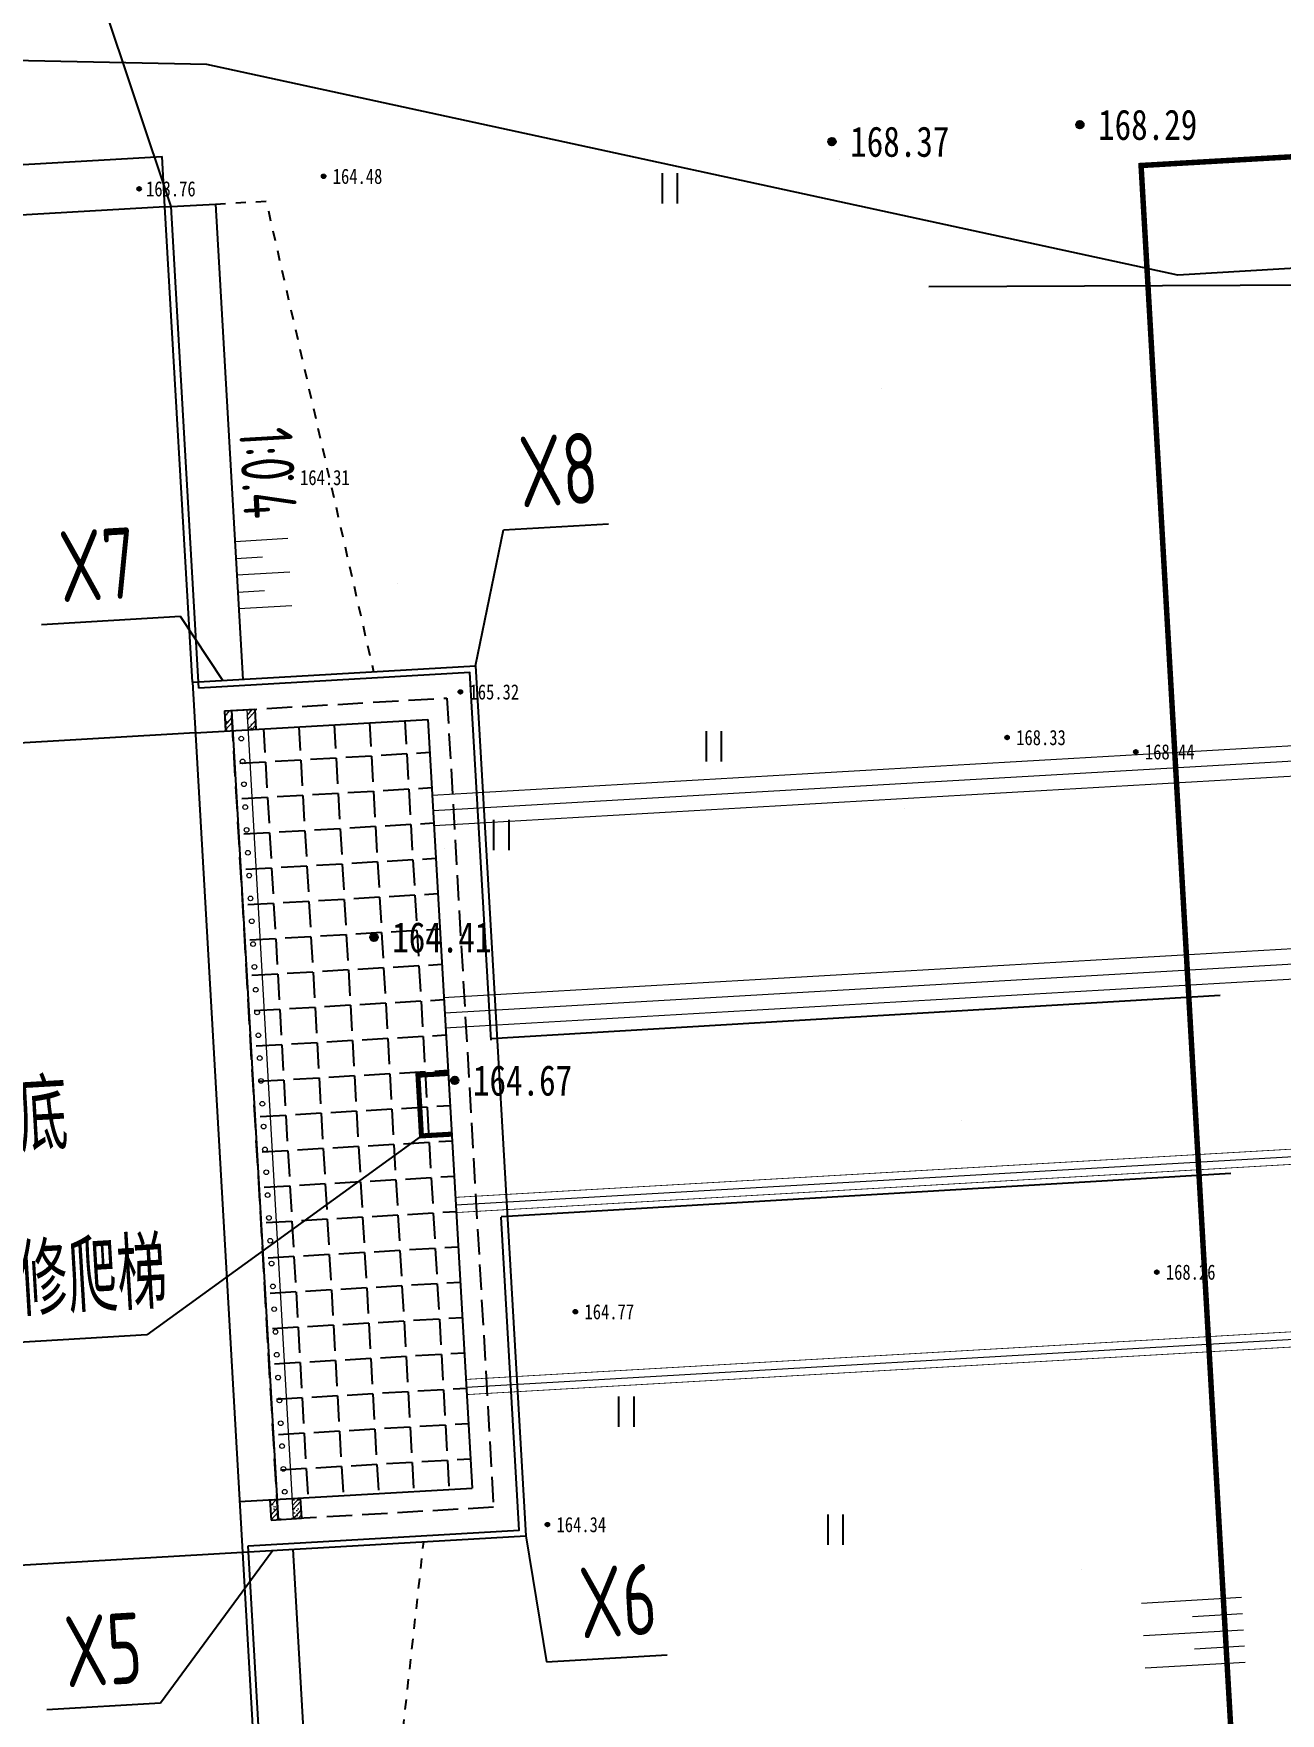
# Model space of a CAD drawing. Header units: millimetres. Extents: x -725 to 2274960, y -506 to 2980382.
# Drawn here: x 573908.28 to 573920.59, y 2880338.79 to 2880355.37 of the extents above; entities that cross this region are included whole.
import ezdxf
from ezdxf.enums import TextEntityAlignment as Align

# ---------------------------------------------------------------- set-up
doc = ezdxf.new("R2010")
doc.units = ezdxf.units.MM
doc.header["$LTSCALE"] = 1000
for name, pattern in [('ACAD_ISO04W100', [30.5, 24, -3, 0.5, -3]), ('DASH', [0.35, 0.25, -0.1]), ('DASHED', [0.75, 0.5, -0.25]), ('X0', [4, 3, -1])]:
    doc.linetypes.add(name, pattern=pattern)
for name, color, linetype in [('1', 1, 'Continuous'), ('DIM_LEAD', 3, 'Continuous'), ('DLSS', 8, 'Continuous'), ('DMTZ', 8, 'Continuous'), ('DXPM', 4, 'Continuous'), ('GCD', 8, 'Continuous'), ('SXSS', 5, 'Continuous'), ('YHG_粗线', 6, 'Continuous'), ('YHJ_剖面_梁板', 4, 'Continuous'), ('ZBTZ', 8, 'Continuous'), ('线框', 2, 'Continuous'), ('细线', 4, 'Continuous'), ('轮廓线', 2, 'Continuous')]:
    doc.layers.add(name, color=color, linetype=linetype)
for name, color, linetype, lineweight in [('中轴', 20, 'ACAD_ISO04W100', 9), ('文字', 4, 'Continuous', 0), ('管', 1, 'Continuous', 30)]:
    doc.layers.add(name, color=color, linetype=linetype, lineweight=lineweight)
doc.styles.add('TSSD_Rein', font='tssdeng.shx', dxfattribs={"width": 0.7, "bigfont": 'hztxt.shx'})
doc.linetypes.add('10411', pattern='A,2,[150,AAA.SHX,S=0.5,R=0,X=0,Y=0.5],2,[151,AAA.SHX,S=1,R=0,X=0,Y=3],1e-11', length=4.00000000001)
doc.linetypes.add('1161', pattern='A,0,[149,AAA.SHX,S=0.15,R=0,X=0,Y=0],-1.6', length=1.6)

# ---------------------------------------------------------------- blocks, each defined once
blk = doc.blocks.new('gc121')
for p, q in [((-0.5, 0), (-0.5, 2)), ((0.5, 0), (0.5, 2))]:
    blk.add_line(p, q)
blk = doc.blocks.new('gc200')
h = blk.add_hatch(color=256)
edge = h.paths.add_edge_path()
edge.add_arc((0, -5.551115123125783e-17), 0.2500000000000001, 0, 360)
blk.add_circle((0, -5.551115123125783e-17), 0.2500000000000001)
blk = doc.blocks.new('hwgasgsftagsf')
h = blk.add_hatch()
h.set_pattern_fill('ANGLE', color=8, scale=100, angle=-90.00000000000001)
h.set_pattern_definition([(270, (2034930.491450599, 3043420.65408447), (349.25, -6.415618419033196e-14), [254, -95.25]), (360, (2034930.491450599, 3043420.65408447), (8.554157892044261e-14, 349.25), [254, -95.25])])
edge = h.paths.add_edge_path()
edge.add_line((1941330.544612707, 2787284.611244034), (1941330.544612707, 2785654.345981997))
edge.add_line((1941330.544612707, 2785654.345981997), (1948930.544612708, 2785654.345981997))
edge.add_line((1948930.544612708, 2785654.345981997), (1948930.544612708, 2787584.611244034))
edge.add_line((1948930.544612708, 2787584.611244034), (1941330.544612707, 2787584.611244034))
at = {"layer": '细线', "linetype": 'Continuous', "lineweight": 0, "ltscale": 0.5}
h = blk.add_hatch(dxfattribs=at)
h.set_pattern_fill('AR-CONC', color=8, angle=-90.00000000000001)
h.set_pattern_definition([(320, (2007200.875124206, 2790761.704225785), (-15.93908553890312, -182.184668996004), [19.05, -209.55]), (265, (2007200.875124206, 2790761.704225785), (191.0568452390351, 35.24342142496931), [15.24, -167.64058417]), (10.45144469999994, (2007199.546870553, 2790746.522218797), (175.1177519121951, -146.9412470903533), [16.19000879999999, -178.0902446]), (316.1842, (2007251.675124058, 2790761.704225785), (-42.0423279327272, -271.0790408921299), [28.57499999999935, -314.3249999999927]), (6.635557609999685, (2007248.17162404, 2790739.114325778), (247.4261245977215, -237.4041340515031), [24.28502314, -267.13560816]), (261.18415117, (2007251.675124058, 2790761.704225785), (247.4261245855326, -237.4041340649771), [22.85996707, -251.45973192]), (291, (2007238.975124211, 2790736.304225801), (-102.2651981870877, -151.6143912691325), [19.05, -209.55]), (236, (2007238.975124211, 2790736.304225801), (184.1879661223193, -61.80202834764711), [15.24, -167.64]), (341.4514449999999, (2007230.45302393, 2790723.669693217), (81.9227688859052, -213.4164192787162), [16.1900088, -178.0899376]), (307.5, (2007200.875124206, 2790761.704225785), (84.55503887315312, -3.088603250591833), [0, -165.608, 0, -170.18, 0, -168.275]), (277.5, (2007200.875124206, 2790761.704225785), (100.1805748181195, -66.81966251030576), [0, -97.02799999999999, 0, -161.798, 0, -64.13499999999999]), (237.5, (2007200.875124206, 2790818.346225766), (-5.728743992673469, -135.5905951668714), [0, -63.50000000000001, 0, -198.1200000000001, 0, -262.89]), (227.5, (2007200.875124206, 2790843.746225809), (25.426491033333, -148.129181386018), [0, -82.55000000000001, 0, -131.572, 0, -186.69])])
h.paths.add_polyline_path([(1941130.544612987, 2785884.61124401), (1941130.544612987, 2785804.345982021), (1941330.544612707, 2785804.345982021), (1941330.544612707, 2785884.61124401)])
h.paths.add_polyline_path([(1941130.544612987, 2785654.345981997), (1941130.544612987, 2785584.611244022), (1941330.544612707, 2785584.611244022), (1941330.544612707, 2785654.345981997)])
h = blk.add_hatch(dxfattribs=at)
h.set_pattern_fill('ANSI32', color=8, scale=10, angle=-90.00000000000001)
h.set_pattern_definition([(315, (2007200.875124206, 2790761.704225785), (67.35192090801867, 67.35192090801864), []), (315, (2007200.875124206, 2790716.802925796), (67.35192090801867, 67.35192090801864), [])])
h.paths.add_polyline_path([(1941130.544612987, 2785654.345981997), (1941130.544612987, 2785584.611244022), (1941330.544612707, 2785584.611244022), (1941330.544612707, 2785654.345981997)])
h.paths.add_polyline_path([(1941130.544612987, 2785884.61124401), (1941130.544612987, 2785804.345982021), (1941330.544612707, 2785804.345982021), (1941330.544612707, 2785884.61124401)])
h = blk.add_hatch(dxfattribs=at)
h.set_pattern_fill('AR-CONC', color=8, angle=-90.00000000000001)
h.set_pattern_definition([(320, (1994400.875124019, 2790761.704225785), (-15.93908553890312, -182.184668996004), [19.05, -209.55]), (265, (1994400.875124019, 2790761.704225785), (191.0568452390351, 35.24342142496931), [15.24, -167.64058417]), (10.45144469999994, (1994399.546870366, 2790746.522218797), (175.1177519121951, -146.9412470903533), [16.19000879999999, -178.0902446]), (316.1842, (1994451.675123871, 2790761.704225785), (-42.0423279327272, -271.0790408921299), [28.57499999999935, -314.3249999999928]), (6.635557609999685, (1994448.171623853, 2790739.114325778), (247.4261245977215, -237.4041340515031), [24.28502314, -267.13560816]), (261.18415117, (1994451.675123871, 2790761.704225785), (247.4261245855326, -237.4041340649771), [22.85996707, -251.45973192]), (291, (1994438.975124024, 2790736.304225801), (-102.2651981870877, -151.6143912691325), [19.05, -209.55]), (236, (1994438.975124024, 2790736.304225801), (184.1879661223193, -61.80202834764711), [15.24, -167.64]), (341.4514449999999, (1994430.453024209, 2790723.669693217), (81.9227688859052, -213.4164192787162), [16.1900088, -178.0899376]), (307.5, (1994400.875124019, 2790761.704225785), (84.55503887315312, -3.088603250591833), [0, -165.608, 0, -170.18, 0, -168.275]), (277.5, (1994400.875124019, 2790761.704225785), (100.1805748181195, -66.81966251030576), [0, -97.02799999999999, 0, -161.798, 0, -64.13499999999999]), (237.5, (1994400.875124019, 2790818.346225766), (-5.728743992673469, -135.5905951668714), [0, -63.50000000000001, 0, -198.1200000000001, 0, -262.89]), (227.5, (1994400.875124019, 2790843.746225809), (25.426491033333, -148.129181386018), [0, -82.55000000000001, 0, -131.572, 0, -186.69])])
h.paths.add_polyline_path([(1948930.544612708, 2785884.61124401), (1948930.544612708, 2785804.345982021), (1949130.544612894, 2785804.345982021), (1949130.544612894, 2785884.61124401)])
h.paths.add_polyline_path([(1948930.544612708, 2785654.345981997), (1948930.544612708, 2785584.611244022), (1949130.544612894, 2785584.611244022), (1949130.544612894, 2785654.345981997)])
h = blk.add_hatch(dxfattribs=at)
h.set_pattern_fill('ANSI32', color=8, scale=10, angle=-90.00000000000001)
h.set_pattern_definition([(315, (1994400.875124019, 2790761.704225785), (67.35192090801867, 67.35192090801864), []), (315, (1994400.875124019, 2790716.802925796), (67.35192090801867, 67.35192090801864), [])])
h.paths.add_polyline_path([(1948930.544612708, 2785654.345981997), (1948930.544612708, 2785584.611244022), (1949130.544612894, 2785584.611244022), (1949130.544612894, 2785654.345981997)])
h.paths.add_polyline_path([(1948930.544612708, 2785884.61124401), (1948930.544612708, 2785804.345982021), (1949130.544612894, 2785804.345982021), (1949130.544612894, 2785884.61124401)])
at = {"layer": '1'}
for p, q in [((1941130.544612987, 2785584.611244022), (1941130.544612987, 2785884.61124401)), ((1949130.544612894, 2785584.611244022), (1949130.544612894, 2785884.61124401))]:
    blk.add_line(p, q, dxfattribs=at)
at = {"layer": 'DXPM', "color": 4, "linetype": 'DASHED', "ltscale": 0.03, "flags": 128}
for points in [[(1936130.544612548, 2785784.611243968), (1936130.544612551, 2786284.611243968), (1940830.544612707, 2787076.37594982)], [(1954130.544612507, 2785784.611243799), (1954130.54461251, 2786284.611243799), (1949430.544612708, 2787076.375949701)]]:
    blk.add_lwpolyline(points, dxfattribs=at)
at = {"layer": 'YHG_粗线'}
for points in [[(1944525.544612341, 2788024.611244203), (1940890.544612341, 2788024.611244203), (1940890.544612341, 2785344.611244028)], [(1949370.544612341, 2785344.611244204), (1949370.544612341, 2788024.611244203), (1946275.544612341, 2788024.611244203)], [(1940890.544612341, 2785344.611244028), (1936130.544612547, 2785344.611243955)], [(1954130.544612502, 2785344.611244137), (1949370.544612341, 2785344.611244204)]]:
    blk.add_lwpolyline(points, dxfattribs=at)
at = {"layer": 'YHJ_剖面_梁板', "color": 14, "const_width": 50}
blk.add_lwpolyline([(1944830.544612708, 2787584.611244034), (1944830.544612708, 2787284.611244034), (1945430.544612708, 2787284.611244034), (1945430.544612708, 2787584.611244034)], dxfattribs=at)
at = {"layer": '中轴', "color": 8, "ltscale": 10}
for p, q in [((1942230.544612708, 2787584.611244034), (1942230.544612708, 2798084.611244034)), ((1944230.544612708, 2787584.611244027), (1944230.544612708, 2798084.611244028)), ((1946130.544613695, 2787584.611243701), (1946130.544613695, 2798084.611243701)), ((1947930.544612708, 2787584.611244034), (1947930.544612708, 2798084.611244034))]:
    blk.add_line(p, q, dxfattribs=at)
at = {"layer": '文字', "color": 3}
for p, q in [((1939469.086389223, 2786308.310705272), (1939469.08638922, 2785784.611243914)), ((1939800.792505734, 2786308.310705268), (1939800.792505732, 2785784.611243911)), ((1940132.498622269, 2786308.310705265), (1940132.498622266, 2785784.611243908)), ((1939638.191653602, 2786046.460974593), (1939638.191653602, 2785784.611243912)), ((1939969.897770136, 2786046.46097459), (1939969.897770136, 2785784.61124391))]:
    blk.add_line(p, q, dxfattribs=at)
at = {"layer": '文字', "lineweight": 0, "ltscale": 1000}
blk.add_line((1941130.544612987, 2785804.345982021), (1949130.544612894, 2785804.345982021), dxfattribs=at)
at = {"layer": '文字', "lineweight": 0}
for centre in [(1941413.64175023, 2785734.611244045), (1941639.266164857, 2785734.611244045), (1941864.890579483, 2785734.611244045), (1942090.51499411, 2785734.611244045), (1942316.139408736, 2785734.611244045), (1942541.763823363, 2785734.611244045), (1942767.388237989, 2785734.611244045), (1942993.012652616, 2785734.611244045), (1943218.637067242, 2785734.611244045), (1943444.261481869, 2785734.611244045), (1943669.885896495, 2785734.611244045), (1943895.510311122, 2785734.611244045), (1944121.134725748, 2785734.611244045), (1944346.759140375, 2785734.611244045), (1944572.383555001, 2785734.611244045), (1944798.007969628, 2785734.611244045), (1945023.632384254, 2785734.611244045), (1945249.256798881, 2785734.611244045), (1945474.881213507, 2785734.611244045), (1945700.505628134, 2785734.611244045), (1945926.13004276, 2785734.611244045), (1946151.754457387, 2785734.611244045), (1946377.378872013, 2785734.611244045), (1946603.00328664, 2785734.611244045), (1946828.627701266, 2785734.611244045), (1947054.252115893, 2785734.611244045), (1947279.876530519, 2785734.611244045), (1947505.500945146, 2785734.611244045), (1947731.125359772, 2785734.611244045), (1947956.749774399, 2785734.611244045), (1948182.374189025, 2785734.611244045), (1948407.998603652, 2785734.611244045), (1948633.623018279, 2785734.611244045), (1948859.247432905, 2785734.611244045)]:
    blk.add_circle(centre, 23.05563611950493, dxfattribs=at)
at = {"layer": '管', "color": 8}
for points, const_width in [([(1942080.547083729, 2787584.611244034), (1942080.545002545, 2798084.611244034)], 10), ([(1942380.544675207, 2787584.611244034), (1942380.544675207, 2798084.611244034)], 10), ([(1944080.547083729, 2787584.611244027), (1944080.545002545, 2798084.611244028)], 10), ([(1944380.544675207, 2787584.611244027), (1944380.544675207, 2798084.611244028)], 10), ([(1946055.546979268, 2787584.611243701), (1946055.545036497, 2798084.611243701)], 7.5), ([(1946205.544660569, 2787584.611243701), (1946205.544660569, 2798084.611243701)], 7.5), ([(1947855.546978282, 2787584.611244034), (1947855.546978281, 2798084.611244033)], 7.5), ([(1948005.544659582, 2787584.611244034), (1948005.544659582, 2798084.611244033)], 7.5)]:
    blk.add_lwpolyline(points, dxfattribs=dict(at, const_width=const_width))
at = {"layer": '线框', "lineweight": -3}
blk.add_line((1941130.544612987, 2785654.345981997), (1949130.544612894, 2785654.345981997), dxfattribs=at)
at = {"layer": '轮廓线'}
for p, q in [((1940830.544612707, 2788084.611244034), (1949430.544612708, 2788084.611244034)), ((1940830.544612707, 2785284.611244034), (1940830.544612707, 2788084.611244034)), ((1949430.544612708, 2785284.611244034), (1949430.544612708, 2788084.611244034)), ((1941330.544612707, 2787584.611244034), (1948930.544612708, 2787584.611244034)), ((1941330.544612707, 2785284.611244034), (1941330.544612707, 2787584.611244034)), ((1948930.544612708, 2785284.611244034), (1948930.544612708, 2787584.611244034)), ((1941330.544612707, 2785284.611244034), (1941330.54461267, 2777284.611243799)), ((1949430.544612634, 2777284.611243799), (1949430.544612708, 2785284.611244188))]:
    blk.add_line(p, q, dxfattribs=at)
at = {"layer": '轮廓线', "flags": 128}
for points in [[(1940830.544612707, 2785284.611244034), (1940830.544612707, 2788084.611244034)], [(1949430.544612708, 2785284.611244034), (1949430.544612708, 2788084.611244034)]]:
    blk.add_lwpolyline(points, dxfattribs=at)
at = {"layer": '轮廓线', "linetype": 'DASH'}
blk.add_lwpolyline([(1941130.544612987, 2785654.345981997), (1941130.544612987, 2787784.611244045), (1949130.544612894, 2787784.611244045), (1949130.544612894, 2785654.345981997)], close=True, dxfattribs=at)
at = {"layer": '轮廓线'}
for points in [[(1940830.544612707, 2785284.611243909), (1936130.544612548, 2785284.611243968), (1936130.544612553, 2785784.611243968), (1940830.544612707, 2785784.611243881)], [(1941130.544612987, 2785884.61124401), (1941330.544612707, 2785884.61124401)], [(1948930.544612708, 2785884.61124401), (1949130.544612894, 2785884.61124401)], [(1949430.544612708, 2785284.611243858), (1954130.544612501, 2785284.611243799), (1954130.544612507, 2785784.611243799), (1949430.544612708, 2785784.611243831)], [(1941130.544612987, 2785584.611244022), (1941330.544612707, 2785584.611244022)], [(1948930.544612708, 2785584.611244022), (1949130.544612894, 2785584.611244022)], [(1936130.544612548, 2785284.611243797), (1935630.544612648, 2785284.611244231)], [(1954630.544612501, 2785284.611243794), (1954630.544612403, 2774854.611243799), (1935630.544612542, 2774854.611243799), (1935630.544612648, 2785284.611243973)], [(1936130.544612548, 2785284.611243968), (1936130.544612548, 2775354.611243799)], [(1940830.544612707, 2785284.611244034), (1949430.544612708, 2785284.611244034)]]:
    blk.add_lwpolyline(points, dxfattribs=at)
at = {"color": 3, "style": 'TSSD_Rein', "width": 0.7}
blk.add_text('1:0.4', height=525, dxfattribs=at).set_placement((1939258.377873374, 2786149.082577844), align=Align.MIDDLE_RIGHT)
blk.add_text('C20素混凝土护底', height=700, rotation=90, dxfattribs=at).set_placement((1945363.682756299, 2779895.482856214))
blk = doc.blocks.new('GFSDAFSAFSDAGDS')
at = {"layer": '文字'}
for p, q in [((2454555.989846847, 2893652.929158367), (2455544.743264819, 2893652.929158357)), ((2455050.366556066, 2893492.608158388), (2455544.743264819, 2893492.608158384)), ((2454555.989846844, 2893332.287158419), (2455544.743264816, 2893332.28715841)), ((2455050.366556063, 2893171.966158382), (2455544.743264816, 2893171.966158377)), ((2454555.989846841, 2893011.645158413), (2455544.743264813, 2893011.645158404))]:
    blk.add_line(p, q, dxfattribs=at)

msp = doc.modelspace()

# ---------------------------------------------------------------- linework, layer by layer
at = {"layer": 'DIM_LEAD'}
for p, q in [((573909.6401838843, 2880353.658933959, -338.6096376139735), (573908.8301545893, 2880356.093971855, -338.6096376139735)), ((573912.9218432332, 2880350.467495201, -338.6096376139735), (573913.9599269738, 2880350.529168739, -338.6096376139735)), ((573912.6461506934, 2880349.124425873, -338.6096376139735), (573912.9218432332, 2880350.467495201, -338.6096376139735)), ((573909.734091882, 2880349.612689611, -338.6096376139735), (573908.3622905572, 2880349.531189595, -338.6096376139735)), ((573910.1502948523, 2880348.980538209, -338.6096376139735), (573909.734091882, 2880349.612689611, -338.6096376139735)), ((573912.1122301182, 2880344.486007087, -338.6096376139735), (573909.4026113349, 2880342.520821048, -338.6096376139735)), ((573909.4026113349, 2880342.520821048, -338.6096376139735), (573905.9985985003, 2880342.318585421, -338.6096376139735)), ((573913.1411242461, 2880340.538681805, -338.6096376139735), (573913.3460436123, 2880339.293704562, -338.6096376139735)), ((573910.6452684128, 2880340.394794142, -338.6096376139735), (573909.5366270911, 2880338.886886876, -338.6096376139735)), ((573913.3460436123, 2880339.293704562, -338.6096376139735), (573914.5362575841, 2880339.364416302, -338.6096376139735)), ((573909.5366270911, 2880338.886886876, -338.6096376139735), (573908.4137520827, 2880338.820175808, -338.6096376139735))]:
    msp.add_line(p, q, dxfattribs=at)
at = {"layer": 'DLSS', "color": 4, "linetype": 'Continuous', "const_width": 0.054, "elevation": -677.219275227947, "flags": 128}
msp.add_lwpolyline([(573919.2160028791, 2880354.064608016), (573939.4503976555, 2880355.231133639), (573940.82287025, 2880331.324113318), (573920.5884754736, 2880330.157587695)], close=True, dxfattribs=at)
at = {"layer": 'DMTZ', "linetype": '10411', "elevation": -175.7335586393918, "flags": 128}
msp.add_lwpolyline([(573920.5431527562, 2880271.506370349, 2.162876078974582e-06, 2.162876078974582e-06, 0), (573918.9450736729, 2880277.817961558, 2.163225246085409e-06, 2.163225246085409e-06, 0), (573918.1239228431, 2880285.29897177, 2.163068029402386e-06, 2.163068029402386e-06, 0), (573918.0272328289, 2880290.989829151, 2.162267641916631e-06, 2.162267641916631e-06, 0), (573919.6226886265, 2880296.394126663, 2.163179696543875e-06, 2.163179696543875e-06, 0), (573918.4033340182, 2880304.469489134, 2.162706842188327e-06, 2.162706842188327e-06, 0), (573918.594656214, 2880313.520006246, 2.161909315328431e-06, 2.161909315328431e-06, 0), (573917.9188727954, 2880323.341544719, 2.160959026752613e-06, 2.160959026752613e-06, 0), (573918.6623772577, 2880340.07337757, 2.162507988221667e-06, 2.162507988221667e-06, 0), (573916.9399607162, 2880346.535425194, 2.161809813095372e-06, 2.161809813095372e-06, 0), (573916.5834727973, 2880353.244212104, 2.162277933037614e-06, 2.162277933037614e-06, 0), (573912.915588, 2880362.484657731, 2.161999082267404e-06, 2.161999082267404e-06, 0), (573908.868322516, 2880375.049253762, 2.161438944999283e-06, 2.161438944999283e-06, 0)], format="xyseb", dxfattribs=at)
at = {"layer": 'SXSS', "color": 5, "linetype": 'X0', "ltscale": 2, "elevation": -180.975448503239, "flags": 128}
msp.add_lwpolyline([(573799.6574085309, 2880175.335847542, 2.157634189110734e-06, 2.157634189110734e-06, 0), (573814.4032001618, 2880184.498992854, 2.158409913004057e-06, 2.158409913004057e-06, 0), (573824.799598239, 2880189.315001143, 2.158042464561812e-06, 2.158042464561812e-06, 0), (573860.310535926, 2880218.061995232, 2.158391221835297e-06, 2.158391221835297e-06, 0), (573862.3431758861, 2880221.191708467, 2.157842042135976e-06, 2.157842042135976e-06, 0), (573865.0385392775, 2880222.536322438, 2.157823316723502e-06, 2.157823316723502e-06, 0), (573866.8420847043, 2880225.384991939, 2.157794974191448e-06, 2.157794974191448e-06, 0), (573869.8999465882, 2880227.325601521, 2.158141140486408e-06, 2.158141140486408e-06, 0), (573876.2810232517, 2880228.014042872, 2.158111204170665e-06, 2.158111204170665e-06, 0), (573878.481270047, 2880230.033129922, 2.158612552828854e-06, 2.158612552828854e-06, 0), (573883.5811853461, 2880235.650026819, 2.158512530109893e-06, 2.158512530109893e-06, 0), (573889.2926292358, 2880242.973402669, 2.157874974737721e-06, 2.157874974737721e-06, 0), (573894.2412679318, 2880246.927335527, 2.163285631413944e-06, 2.163285631413944e-06, 0), (573898.5350518586, 2880253.010685968, 2.15916801561013e-06, 2.15916801561013e-06, 0), (573906.9107684131, 2880271.14732123, 2.159612221414259e-06, 2.159612221414259e-06, 0), (573911.6413917943, 2880285.233007306, 2.161733790590499e-06, 2.161733790590499e-06, 0), (573913.9786142785, 2880291.291229713, 2.162576856383749e-06, 2.162576856383749e-06, 0), (573914.374946595, 2880300.00786908, 2.161679805253312e-06, 2.161679805253312e-06, 0), (573914.0575487883, 2880312.060430993, 2.158599319489883e-06, 2.158599319489883e-06, 0), (573913.8571615174, 2880333.743563335, 2.158153870472174e-06, 2.158153870472174e-06, 0), (573912.5963433565, 2880345.907603191, 2.158725196862619e-06, 2.158725196862619e-06, 0), (573911.2690371714, 2880353.337967477, 2.158356039620456e-06, 2.158356039620456e-06, 0), (573909.2259395382, 2880359.945447587, 2.158293181424957e-06, 2.158293181424957e-06, 0), (573906.2802662238, 2880367.727655606, 2.158640956655442e-06, 2.158640956655442e-06, 0)], format="xyseb", dxfattribs=at)
at = {"layer": 'YHJ_剖面_梁板', "color": 8, "linetype": 'DASH', "ltscale": 5, "elevation": -338.6096376139735}
msp.add_lwpolyline([(573935.2854242646, 2880332.656079026), (573934.0267817619, 2880353.841442412), (573919.5798945093, 2880352.983139159), (573909.9941228502, 2880355.061248402), (573902.684460467, 2880355.209237206), (573898.629894157, 2880354.968351582), (573899.9146098122, 2880333.344127112), (573914.428114376, 2880334.206388163), (573919.7677680798, 2880331.532488769), (573935.297363624, 2880332.455116748)], dxfattribs=at)
at = {"layer": 'YHJ_剖面_梁板', "color": 6, "elevation": -338.6096376139735}
for points in [[(573919.9980397229, 2880345.870679541), (573912.7982847543, 2880345.443049074)], [(573920.1025559645, 2880344.114976783), (573912.8995133832, 2880343.687151048)]]:
    msp.add_lwpolyline(points, dxfattribs=at)
at = {"layer": 'YHJ_剖面_梁板'}
msp.add_circle((589254.9496088699, 2837256.879004596), 143124.9319706928, dxfattribs=at)
at = {"layer": 'ZBTZ', "linetype": '1161'}
msp.add_line((573917.1206382787, 2880352.871053837, -176.2753085210171), (573939.3567465491, 2880352.961596065, -176.2753085210171), dxfattribs=at)

# ---------------------------------------------------------------- block references
at = {"layer": 'GCD', "linetype": 'Continuous'}
ref = msp.add_blockref('gc200', (573918.6115388629, 2880354.467104974, -170.3196376139736), dxfattribs=dict(at, xscale=0.15, yscale=0.15, zscale=0.15))
ref.add_attrib('height', '168.29', dxfattribs={"linetype": 'Continuous', "height": 0.3, "width": 0.8}).set_placement((573918.7915388629, 2880354.467104974, -170.2971376139735), align=Align.MIDDLE_LEFT)
ref = msp.add_blockref('gc200', (573916.1642593186, 2880354.300330158, -170.2446376139735), dxfattribs=dict(at, xscale=0.15, yscale=0.15, zscale=0.15))
ref.add_attrib('height', '168.37', dxfattribs={"linetype": 'Continuous', "height": 0.3, "width": 0.8}).set_placement((573916.3442593185, 2880354.300330158, -170.2446376139735), align=Align.MIDDLE_LEFT)
ref = msp.add_blockref('gc200', (573911.1463730448, 2880353.958376145, -174.1336376139735), dxfattribs=dict(at, xscale=0.075, yscale=0.075, zscale=0.075))
ref.add_attrib('height', '164.48', dxfattribs={"linetype": 'Continuous', "height": 0.15, "width": 0.8}).set_placement((573911.2363730448, 2880353.958376145, -174.1336376139735), align=Align.MIDDLE_LEFT)
ref = msp.add_blockref('gc200', (573909.3261183574, 2880353.834331207, -174.8496376139735), dxfattribs=dict(at, xscale=0.075, yscale=0.075, zscale=0.075))
ref.add_attrib('height', '163.76', dxfattribs={"linetype": 'Continuous', "height": 0.15, "width": 0.8}).set_placement((573909.3936183575, 2880353.834331207, -174.8496376139735), align=Align.MIDDLE_LEFT)
ref = msp.add_blockref('gc200', (573910.8235388628, 2880350.984549663, -174.2996376139735), dxfattribs=dict(at, xscale=0.075, yscale=0.075, zscale=0.075))
ref.add_attrib('height', '164.31', dxfattribs={"linetype": 'Continuous', "height": 0.15, "width": 0.8}).set_placement((573910.9135388628, 2880350.984549663, -174.2996376139735), align=Align.MIDDLE_LEFT)
ref = msp.add_blockref('gc200', (573912.4965388629, 2880348.868549662, -173.2946376139735), dxfattribs=dict(at, xscale=0.075, yscale=0.075, zscale=0.075))
ref.add_attrib('height', '165.32', dxfattribs={"linetype": 'Continuous', "height": 0.15, "width": 0.8}).set_placement((573912.5865388629, 2880348.868549662, -173.2946376139735), align=Align.MIDDLE_LEFT)
ref = msp.add_blockref('gc200', (573917.8933457261, 2880348.418376069, -254.4461376139735), dxfattribs=dict(at, xscale=0.075, yscale=0.075, zscale=0.075))
ref.add_attrib('height', '168.33', dxfattribs={"linetype": 'Continuous', "height": 0.15, "width": 0.8}).set_placement((573917.9833457262, 2880348.418376069, -254.4461376139735), align=Align.MIDDLE_LEFT)
ref = msp.add_blockref('gc200', (573919.1638465343, 2880348.277059418, -254.3901376139735), dxfattribs=dict(at, xscale=0.075, yscale=0.075, zscale=0.075))
ref.add_attrib('height', '168.44', dxfattribs={"linetype": 'Continuous', "height": 0.15, "width": 0.8}).set_placement((573919.2538465344, 2880348.277059418, -254.3901376139735), align=Align.MIDDLE_LEFT)
ref = msp.add_blockref('gc200', (573911.6435388628, 2880346.446549662, -174.2026376139735), dxfattribs=dict(at, xscale=0.15, yscale=0.15, zscale=0.15))
ref.add_attrib('height', '164.41', dxfattribs={"linetype": 'Continuous', "height": 0.3, "width": 0.8}).set_placement((573911.8235388628, 2880346.446549662, -174.2026376139735), align=Align.MIDDLE_LEFT)
ref = msp.add_blockref('gc200', (573912.4405388628, 2880345.033549662, -173.9376376139735), dxfattribs=dict(at, xscale=0.15, yscale=0.15, zscale=0.15))
ref.add_attrib('height', '164.67', dxfattribs={"linetype": 'Continuous', "height": 0.3, "width": 0.8}).set_placement((573912.6205388628, 2880345.033549662, -173.9376376139735), align=Align.MIDDLE_LEFT)
ref = msp.add_blockref('gc200', (573919.3707535642, 2880343.141450022, -254.4811376139735), dxfattribs=dict(at, xscale=0.075, yscale=0.075, zscale=0.075))
ref.add_attrib('height', '168.26', dxfattribs={"linetype": 'Continuous', "height": 0.15, "width": 0.8}).set_placement((573919.4607535641, 2880343.141450022, -254.4811376139735), align=Align.MIDDLE_LEFT)
ref = msp.add_blockref('gc200', (573913.631538863, 2880342.750549661, -173.8436376139735), dxfattribs=dict(at, xscale=0.075, yscale=0.075, zscale=0.075))
ref.add_attrib('height', '164.77', dxfattribs={"linetype": 'Continuous', "height": 0.15, "width": 0.8}).set_placement((573913.721538863, 2880342.750549661, -173.8436376139735), align=Align.MIDDLE_LEFT)
ref = msp.add_blockref('gc200', (573913.355538863, 2880340.649549662, -174.2746376139735), dxfattribs=dict(at, xscale=0.075, yscale=0.075, zscale=0.075))
ref.add_attrib('height', '164.34', dxfattribs={"linetype": 'Continuous', "height": 0.15, "width": 0.8}).set_placement((573913.445538863, 2880340.649549662, -174.2746376139735), align=Align.MIDDLE_LEFT)
at = {"layer": 'YHJ_剖面_梁板', "xscale": 0.001, "yscale": 0.001, "zscale": 0.001}
for name, p, rotation in [('hwgasgsftagsf', (571017.478625737, 2882126.269328474, -338.6096376139735), 273.2994856816955), ('GFSDAFSAFSDAGDS', (571635.2778930542, 2877309.746194236, -338.6096376139735), 3.299485673816766)]:
    msp.add_blockref(name, p, dxfattribs=dict(at, rotation=rotation))
at = {"layer": 'ZBTZ', "linetype": 'Continuous', "xscale": 0.15, "yscale": 0.15, "zscale": 0.3}
for p in [(573914.5659760706, 2880353.688731264, -16.62260484417629), (573915.0006197448, 2880348.181829026, -17.32608865831696), (573912.9028470827, 2880347.304914272, -19.55137672940458), (573914.1364986146, 2880341.614977869, -19.94113115059861), (573916.2005335438, 2880340.44929183, -17.80541341962942)]:
    msp.add_blockref('gc121', p, dxfattribs=at)

# ---------------------------------------------------------------- texts
at = {"layer": 'DIM_LEAD', "color": 7, "style": 'TSSD_Rein', "width": 0.7}
for s, p in [('X8', (573913.0982009048, 2880350.688343065, -338.6096376139735)), ('X7', (573908.5594665826, 2880349.753274298, -338.6096376139735)), ('不锈钢检修爬梯', (573906.1930272451, 2880342.586912116, -338.6096376139735)), ('X6', (573913.6933444965, 2880339.524708325, -338.6096376139735)), ('X5', (573908.6109281081, 2880339.04226051, -338.6096376139735))]:
    msp.add_text(s, height=0.7000000000000001, rotation=3.399999999999999, dxfattribs=at).set_placement(p)

doc.saveas('drawing.dxf')
